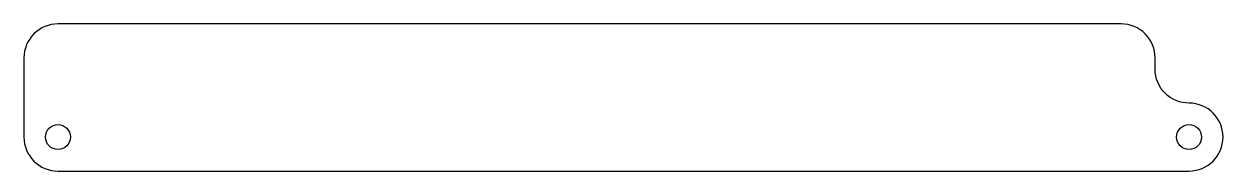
# Model space of a CAD drawing. Header units: millimetres. Extents: x -108 to -2, y 4 to 17.
import ezdxf

# ---------------------------------------------------------------- set-up
doc = ezdxf.new("R2010")
doc.units = ezdxf.units.MM
doc.layers.get('0').update_dxf_attribs({"linetype": 'CONTINUOUS'})

msp = doc.modelspace()

# ---------------------------------------------------------------- linework, layer by layer
msp.add_lwpolyline([(-8, 13.5, 0.414214), (-11, 16.5), (-105, 16.5, 0.414214), (-108, 13.5), (-108, 6.5, 0.414214), (-105, 3.5), (-5, 3.5, 1), (-5, 9.5, -0.414214), (-8, 12.5)], format="xyb", close=True)
for centre in [(-105, 6.5), (-5, 6.5)]:
    msp.add_circle(centre, 1.1)

doc.saveas('drawing.dxf')
